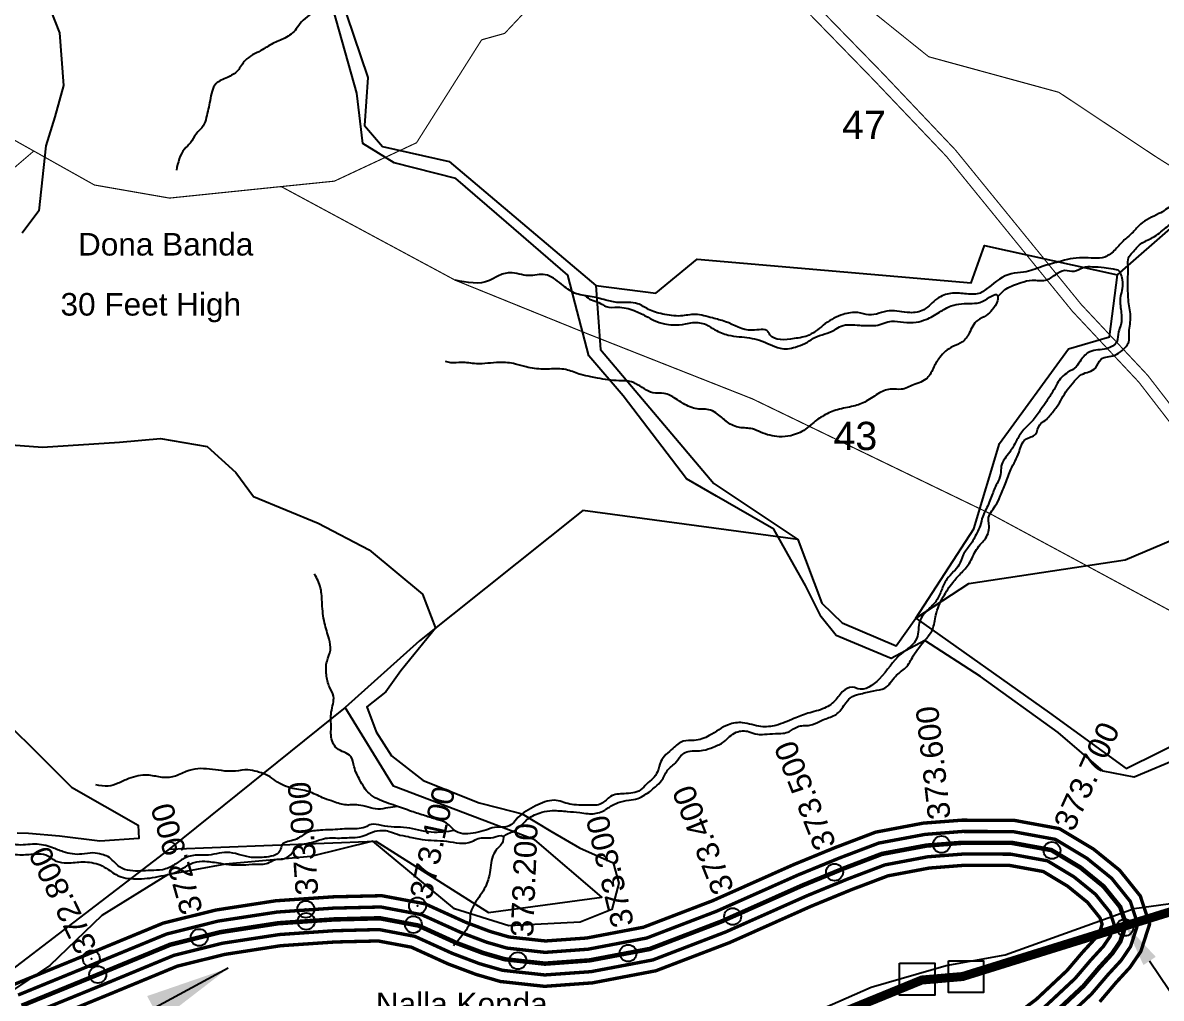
# Model space of a CAD drawing. Header units: feet. Extents: x 817053 to 823648, y 1580505 to 1588104.
# Drawn here: x 818404 to 819413, y 1581717 to 1582581 of the extents above; entities that cross this region are included whole.
import ezdxf
from ezdxf import colors
from ezdxf.entities.mleader import LeaderData, LeaderLine
from ezdxf.enums import TextEntityAlignment as Align
from ezdxf.math import Vec2, Vec3

# ---------------------------------------------------------------- set-up
doc = ezdxf.new("R2010")
doc.units = ezdxf.units.FT
doc.header["$LTSCALE"] = 15
doc.header["$MEASUREMENT"] = 0
doc.header["$PDMODE"] = 32
doc.header["$PDSIZE"] = 15
doc.linetypes.add('HIDDEN2', pattern=[0.1875, 0.125, -0.0625])
for name, color, linetype in [('CANAL1', 7, 'Continuous'), ('CSMark', 72, 'Continuous'), ('HILL', 17, 'Continuous'), ('PLOT', 7, 'Continuous'), ('PLOT NO', 7, 'Continuous'), ('ROADS', 6, 'Continuous'), ('TANKS-STREAM', 4, 'Continuous'), ('TEXT', 1, 'Continuous'), ('VILLAGE STONES', 240, 'Continuous')]:
    doc.layers.add(name, color=color, linetype=linetype)
doc.layers.add('VILLAGE BOUNDRY', color=5, linetype='HIDDEN2', lineweight=100)
doc.styles.get("Standard").update_dxf_attribs({"font": 'arial.ttf'})
doc.linetypes.add('DOTS', pattern='A,1e-06,-3,["●",Standard,S=3,R=0,X=-1.25,Y=-1.25],-3', length=6.000001)
doc.dimstyles.get("Standard").update_dxf_attribs({"dimtxt": 0.18, "dimasz": 35, "dimexe": 0.18, "dimexo": 0.0625, "dimgap": 0.09, "dimtad": 0, "dimtih": 1, "dimtoh": 1, "dimdec": 4, "dimzin": 0, "dimdsep": 46, "dimtxsty": 'Standard', "dimcen": 0.09, "dimadec": 0, "dimazin": 0, "dimtfac": 1, "dimtdec": 4, "dimtofl": 0, "dimtmove": 0, "dimatfit": 3, "dimfxl": 1, "dimtolj": 1, "dimtzin": 0, "dimarcsym": 0})

msp = doc.modelspace()

# ---------------------------------------------------------------- linework, layer by layer
at = {"layer": 'CANAL1', "color": 1, "const_width": 3}
for points in [[(818397, 1581729.6), (818467.1, 1581758.3), (818528.6, 1581783.7), (818575.3, 1581795.3), (818628.4, 1581803.5), (818679.2, 1581807), (818722.3, 1581808), (818760.7, 1581800.8), (818796.3, 1581784.6), (818818.3, 1581776.3), (818835.2, 1581771.4), (818867.3, 1581767.9), (818903.8, 1581770.5), (818954.2, 1581780.1), (819015.3, 1581803.5), (819087.1, 1581835.5), (819123.9, 1581850.6), (819159.9, 1581864.3), (819202.2, 1581872.3), (819236.3, 1581874.9), (819282.4, 1581874.8), (819322.7, 1581867.4), (819352.9, 1581849.3), (819376.1, 1581830.5), (819394.4, 1581807.7), (819402.6, 1581782.8), (819394.8, 1581758.6), (819385.2, 1581744.5), (819373, 1581731.2), (819358.4, 1581714)], [(818409.4, 1581691.4), (818482.4, 1581721.3), (818541.2, 1581745.6), (818583.2, 1581756), (818632.8, 1581763.7), (818681, 1581767), (818719.1, 1581767.9), (818748.5, 1581762.4), (818781, 1581747.6), (818805.7, 1581738.3), (818827.4, 1581732), (818866.5, 1581727.7), (818909, 1581730.8), (818965.2, 1581741.5), (819030.6, 1581766.5), (819102.8, 1581798.7), (819138.6, 1581813.4), (819170.8, 1581825.6), (819207.5, 1581832.5), (819237.9, 1581834.9), (819278.7, 1581834.8), (819308.4, 1581829.4), (819329.9, 1581816.5), (819347.6, 1581802.1), (819358.7, 1581788.3), (819360.5, 1581782.7), (819358.5, 1581776.3), (819353.8, 1581769.4), (819343, 1581757.7), (819329.4, 1581741.7), (819302.3, 1581716.3), (819232.2, 1581663.2)]]:
    msp.add_lwpolyline(points, dxfattribs=at)
at = {"layer": 'CANAL1', "color": 5, "const_width": 3}
for points in [[(818400.1, 1581720), (818470.9, 1581749), (818531.8, 1581774.1), (818577.3, 1581785.5), (818629.5, 1581793.5), (818679.6, 1581797), (818721.5, 1581798), (818757.6, 1581791.2), (818792.5, 1581775.4), (818815.2, 1581766.8), (818833.2, 1581761.6), (818867.1, 1581757.8), (818905.1, 1581760.6), (818957, 1581770.5), (819019.1, 1581794.3), (819091, 1581826.3), (819127.6, 1581841.3), (819162.6, 1581854.6), (819203.6, 1581862.3), (819236.7, 1581864.9), (819281.4, 1581864.8), (819319.1, 1581857.9), (819347.1, 1581841.1), (819369, 1581823.4), (819385.5, 1581802.9), (819392.1, 1581782.7), (819385.8, 1581763.1), (819377.4, 1581750.7), (819365.5, 1581737.8), (819351.1, 1581720.9), (819321.7, 1581693.3)], [(818406.3, 1581701), (818478.6, 1581730.5), (818538, 1581755.1), (818581.2, 1581765.9), (818631.7, 1581773.6), (818680.6, 1581777), (818719.9, 1581778), (818751.6, 1581772), (818784.8, 1581756.9), (818808.8, 1581747.8), (818829.3, 1581741.9), (818866.7, 1581737.8), (818907.7, 1581740.7), (818962.5, 1581751.1), (819026.8, 1581775.8), (819098.9, 1581807.9), (819134.9, 1581822.7), (819168.1, 1581835.3), (819206.2, 1581842.5), (819237.5, 1581844.9), (819279.6, 1581844.8), (819312, 1581838.9), (819335.6, 1581824.7), (819354.7, 1581809.2), (819367.6, 1581793.2), (819371.1, 1581782.7), (819367.6, 1581771.9), (819361.6, 1581763.1), (819350.5, 1581751), (819336.6, 1581734.7), (819308.7, 1581708.6)]]:
    msp.add_lwpolyline(points, dxfattribs=at)
at = {"layer": 'CANAL1', "color": 1, "linetype": 'HIDDEN2', "ltscale": 5, "const_width": 4}
msp.add_lwpolyline([(818403.2, 1581710.5), (818470.7, 1581738.1), (818534.9, 1581764.6), (818579.3, 1581775.7), (818630.6, 1581783.6), (818655.4, 1581785.3), (818680.1, 1581787), (818720.7, 1581788), (818750.3, 1581782.4), (818754.6, 1581781.6), (818788.6, 1581766.1), (818812, 1581757.3), (818831.3, 1581751.7), (818866.9, 1581747.8), (818906.4, 1581750.7), (818959.7, 1581760.8), (819022.9, 1581785), (819095, 1581817.1), (819131.3, 1581832), (819165.4, 1581845), (819204.9, 1581852.4), (819237.1, 1581854.9), (819280.5, 1581854.8), (819315.6, 1581848.4), (819341.4, 1581832.9), (819361.8, 1581816.3), (819376.6, 1581798), (819381.6, 1581782.7), (819376.7, 1581767.5), (819369.5, 1581756.9), (819358, 1581744.4), (819343.9, 1581727.8), (819315.2, 1581701)], dxfattribs=at)
at = {"layer": 'CSMark', "color": 3}
for p in [(819218.3, 1581853.4), (819316.1, 1581848.1), (819123.5, 1581828.8), (818655.4, 1581785.3), (818750.3, 1581782.4), (819033.2, 1581789.6), (818560.6, 1581771), (819380.6, 1581779.8), (818842.9, 1581750.4), (818940.5, 1581757.1), (818470.7, 1581738.1)]:
    msp.add_point(p, dxfattribs=at)
at = {"layer": 'CSMark', "color": 2}
for p in [(818655, 1581796), (818754, 1581799), (818465, 1581752)]:
    msp.add_point(p, dxfattribs=at)
at = {"layer": 'HILL', "lineweight": -2}
for points in [[(818390.2, 1582840.6), (818407.4, 1582816.3), (818425.7, 1582790.7), (818424.7, 1582772.5), (818418.7, 1582747.5), (818414.1, 1582725), (818413.4, 1582684.6), (818420.7, 1582630.1), (818419, 1582617.8), (818429.1, 1582591.9), (818436.8, 1582572.4), (818440.4, 1582525.6), (818432.5, 1582498.1), (818424.6, 1582472.2), (818418.4, 1582414.6), (818403.8, 1582395)], [(819431.3, 1581930.7), (819388.8, 1581912.9), (819361.4, 1581918.2), (819321.7, 1581952.7), (819252.7, 1582002.2), (819203.4, 1582034.2), (819173.6, 1582018), (819125, 1582038.4), (819111.7, 1582054.9), (819097.7, 1582082.8), (819087.5, 1582101), (819069.8, 1582132.6), (819018.8, 1582162), (818992.4, 1582177.3), (818936.3, 1582250.7), (818905.7, 1582286.4), (818893.7, 1582332.6), (818887.3, 1582357.6), (818832.7, 1582404.6), (818787.9, 1582443.3), (818733.4, 1582457.3), (818705.5, 1582474.4), (818700.3, 1582518.8), (818674.2, 1582611.7)], [(818394.1, 1582207.5), (818421.7, 1582205.2), (818489.8, 1582209.7), (818526.4, 1582213.1), (818567.6, 1582206), (818593, 1582182.9), (818608.7, 1582161.6), (818666.1, 1582138), (818711.1, 1582114.4), (818758.4, 1582075.1), (818769.8, 1582044.9), (818739.3, 1582007.1), (818725.8, 1581988.5), (818709, 1581975.2), (818717.4, 1581953.3), (818730.9, 1581931.9), (818759.1, 1581910), (818808.6, 1581890.3), (818826, 1581885.9), (818846.7, 1581880.5), (818872.2, 1581865.1), (818897.5, 1581850.5), (818927.3, 1581837), (818932.4, 1581819), (818926.2, 1581795.9), (818898, 1581784.7), (818835, 1581781.3), (818786.6, 1581796.5), (818714.4, 1581856.3), (818659.5, 1581842.6), (818584, 1581836), (818532.4, 1581826.6), (818474.3, 1581790.6), (818428.2, 1581746.2), (818381.5, 1581715.3)], [(818361.2, 1581989.8), (818447.5, 1581904.1), (818506.5, 1581870.4), (818507, 1581858.7), (818472.4, 1581856.2), (818436.7, 1581860.6), (818409.2, 1581863), (818399.3, 1581863.5)], [(819092, 1581698.8), (819155.9, 1581727), (819222.4, 1581746.1), (819274.6, 1581755.5), (819389, 1581796.8), (819524.5, 1581815.2)]]:
    msp.add_lwpolyline(points, dxfattribs=at)
at = {"layer": 'PLOT', "lineweight": -2}
for points in [[(818377, 1582892.9), (818482.6, 1582920.6), (818490.8, 1582889.9), (818506.9, 1582842.7), (818587.1, 1582719.9), (818638.4, 1582664.1), (818684.8, 1582607.1), (818710.1, 1582532.7), (818706.9, 1582490.2), (818723, 1582471.8), (818782, 1582458.5), (818911.9, 1582348.6), (818916.1, 1582291.9), (819016.4, 1582173.3), (819090.8, 1582123.5), (818900.4, 1582149.3), (818755.8, 1582033.7), (818689.8, 1581974.8), (818533.9, 1581849.2), (818374.8, 1581727.6)], [(818911.9, 1582348.6), (818965.1, 1582341.7), (819001.8, 1582371.9), (819244.6, 1582350.8), (819256.3, 1582384), (819374.2, 1582357.9), (819425.9, 1582403.2), (819556.2, 1582442.9)], [(819195.4, 1582054), (819246.8, 1582133.1), (819269.7, 1582208.7), (819330.6, 1582292.4), (819367.2, 1582303), (819374.2, 1582357.9)], [(819195.4, 1582054), (819242.4, 1582084.7), (819380.9, 1582105.4), (819448.7, 1582134.3), (819591.4, 1582154.5)], [(819090.8, 1582123.5), (819112.3, 1582067.2), (819130.1, 1582049.6), (819178.2, 1582029.4), (819195.4, 1582054), (819314, 1581970), (819381.7, 1581920.7), (819499.9, 1581979.2), (819605.2, 1581955.6), (819610.7, 1581976.6), (819680.1, 1581924.2), (819704.8, 1581868.5), (819712.4, 1581818)], [(818533.9, 1581849.2), (818717.1, 1581856.4), (818816.9, 1581793), (818917.4, 1581806.8), (818857.9, 1581857.4), (818732.8, 1581905.1), (818689.8, 1581974.8)]]:
    msp.add_lwpolyline(points, dxfattribs=at)
at = {"layer": 'ROADS', "linetype": 'HIDDEN2', "lineweight": -2, "ltscale": 10, "const_width": 1}
for points in [[(819700.7, 1581817.2), (819682.8, 1581873.2), (819641.6, 1581935.1), (819571.4, 1582021.9), (819529.9, 1582086.9), (819433.2, 1582211), (819393.1, 1582262.9), (819334.2, 1582325.7), (819222.8, 1582462.7), (819158.2, 1582530.6), (819036.2, 1582656), (818966.1, 1582747.3), (818934.8, 1582781.4), (818888.9, 1582814.6), (818783.4, 1582862.2), (818670.8, 1582906.5), (818634.6, 1582934.2), (818602.8, 1582968), (818562.9, 1583019.3), (818520.6, 1583046.5), (818474.3, 1583065.4), (818427.4, 1583090.1), (818365.8, 1583152.3)], [(819708.5, 1581823.3), (819690.6, 1581879.3), (819649.4, 1581941.2), (819579.2, 1582028), (819537.7, 1582093), (819441, 1582217.1), (819400.9, 1582269), (819342, 1582331.8), (819230.5, 1582468.7), (819166, 1582536.7), (819043.9, 1582662), (818973.9, 1582753.3), (818942.6, 1582787.4), (818896.7, 1582820.6), (818791.2, 1582868.3), (818678.5, 1582912.6), (818642.4, 1582940.3), (818610.6, 1582974.1), (818570.7, 1583025.4), (818528.4, 1583052.6), (818482.1, 1583071.4), (818435.2, 1583096.2), (818373.6, 1583158.4)]]:
    msp.add_lwpolyline(points, dxfattribs=at)
at = {"layer": 'ROADS', "linetype": 'DOTS', "lineweight": -2, "ltscale": 0.15, "const_width": 1}
for points in [[(820019.8, 1582174.1), (819952.6, 1582170.2), (819892.6, 1582191.3), (819833.2, 1582212.2), (819723.7, 1582261.1), (819607.3, 1582328.8), (819515.3, 1582395.2), (819408.5, 1582462.4), (819322.2, 1582519.7), (819206.9, 1582551.2), (819126.5, 1582615.8), (819039.9, 1582685.3), (818973.9, 1582753.3), (819060.6, 1582820), (819192.4, 1582921.3), (819293.2, 1582961.8), (819314, 1583010.9), (819381.7, 1583075.2), (819391.7, 1583126.3)], [(819607.9, 1581966.1), (819452.9, 1582043.2), (819261.3, 1582146.4), (819050.8, 1582248.1), (818904.3, 1582305.9), (818787.3, 1582353.3), (818665.3, 1582418.9), (818633.2, 1582436.2), (818534.2, 1582426), (818467.7, 1582437.6), (818394, 1582478.9), (818222.8, 1582510.5), (818155.5, 1582531), (818056.3, 1582561.3), (817948.2, 1582627), (817804.6, 1582683.7), (817698, 1582742.7), (817652.4, 1582768), (817624.6, 1582772.5)], [(818633.2, 1582436.2), (818680.3, 1582441), (818753.1, 1582475), (818810.8, 1582566.2), (818831.2, 1582571.9), (818914.7, 1582660.7), (818953.6, 1582702.1), (818958.3, 1582733.9), (818973.9, 1582753.3)], [(818121.9, 1582279.3), (818181, 1582325.9), (818213.2, 1582351.3), (818276.5, 1582391.6), (818339.2, 1582431.5), (818389.6, 1582446.8), (818414, 1582467.7)]]:
    msp.add_lwpolyline(points, dxfattribs=at)
at = {"layer": 'TANKS-STREAM', "lineweight": -2}
for points in [[(820529.5, 1582069.5), (820528.8, 1582078.8), (820530.9, 1582089.5), (820531.8, 1582100.5), (820536.6, 1582110.9), (820537.7, 1582127.8), (820538.5, 1582143.8), (820536.6, 1582154.8), (820534.4, 1582163.6), (820531.7, 1582176.1), (820534, 1582191), (820536.8, 1582209), (820538.1, 1582231.5), (820544.2, 1582247.9), (820548.7, 1582258.1), (820545.4, 1582271.4), (820550.7, 1582294.5), (820553.8, 1582313.9), (820556.1, 1582325.8), (820561.2, 1582342.7), (820567.3, 1582353.1), (820569.6, 1582372.3), (820574.8, 1582391.3), (820579.3, 1582400.8), (820587.3, 1582416.9), (820592.4, 1582431.1), (820594.9, 1582444.8), (820595.2, 1582453.3), (820595.4, 1582476.8), (820599.4, 1582491.6), (820602.9, 1582498.2), (820607.4, 1582507.2), (820612.2, 1582524.2), (820612.4, 1582539.4), (820613.2, 1582547.9), (820615, 1582560.1), (820620.4, 1582575.7), (820623, 1582591.6), (820623, 1582609), (820626.7, 1582619.3), (820633.3, 1582638.9), (820631, 1582655.6), (820627, 1582669.5), (820621.9, 1582682.5), (820619.7, 1582703.8), (820615.9, 1582713.5), (820606.4, 1582726.2), (820605.3, 1582733.8), (820601, 1582744.3), (820594.4, 1582753.2), (820590.4, 1582762.5), (820582.4, 1582770.4), (820575.8, 1582771.9), (820568.6, 1582773.9), (820561.4, 1582778.2), (820555.9, 1582781.3), (820549.1, 1582783.4), (820541, 1582785.6), (820530.3, 1582789.8), (820523.2, 1582793.3), (820517.4, 1582793.9), (820508.9, 1582798.1), (820496.9, 1582803), (820486.8, 1582807.4), (820474, 1582809), (820469.6, 1582813.2), (820452.1, 1582818.1), (820440.5, 1582823.2), (820427.1, 1582828.9), (820405.1, 1582840.2), (820385.8, 1582844.3), (820375.7, 1582849.8), (820347.4, 1582850.2), (820331.9, 1582847), (820316.7, 1582844.9), (820304.9, 1582844.1), (820285.2, 1582839.5), (820274.2, 1582839.7), (820258, 1582837.8), (820239.9, 1582835), (820222.5, 1582831.5), (820211.9, 1582836.7), (820205.6, 1582831), (820190.3, 1582833.6), (820179, 1582837.5), (820166.3, 1582843.7), (820141, 1582861.8), (820128.3, 1582880.3), (820111.4, 1582900.4), (820082.5, 1582908.2), (820070.6, 1582913.3), (820043.3, 1582941.2), (820023.5, 1582954.7), (820008.6, 1582960.3), (819989.6, 1582960.3), (819966, 1582958.2), (819951.5, 1582951.8), (819932.6, 1582939.6), (819922.6, 1582925), (819884.7, 1582909.1), (819861.4, 1582895.9), (819834, 1582890.4), (819817.4, 1582888.3), (819791.4, 1582882.2), (819766.6, 1582879.1), (819738.4, 1582874.9), (819701.6, 1582870.2), (819680, 1582868.5), (819658.6, 1582867.1), (819673.2, 1582851.3), (819689, 1582843.4), (819697.8, 1582838.3), (819708.5, 1582822.9), (819708.3, 1582809.3), (819706.2, 1582783.7), (819704, 1582765.1), (819699.6, 1582757.7), (819690.6, 1582752), (819674.4, 1582742.4), (819670.4, 1582732.1), (819670.8, 1582720.1), (819673.1, 1582711.4), (819678.1, 1582704.9), (819679.9, 1582698.7), (819682.8, 1582687.6), (819682, 1582673), (819678.6, 1582666.2), (819680.1, 1582653.3), (819677.4, 1582648.5), (819674.5, 1582636.1), (819665.9, 1582621), (819662.2, 1582616.5), (819655.1, 1582603.9), (819649.6, 1582597.8), (819636.1, 1582583.4), (819634.5, 1582576.6), (819631, 1582566.6), (819624.4, 1582554.7), (819621.1, 1582547.5), (819615.7, 1582539.4), (819605.8, 1582525.6), (819602.9, 1582518.1), (819596.4, 1582508.8), (819588.3, 1582498), (819580.2, 1582492.3), (819572.6, 1582489), (819559.3, 1582479.5), (819547.9, 1582473.8), (819541.3, 1582474.1), (819528.2, 1582468.1), (819519.8, 1582461.4), (819506.4, 1582458.1), (819488.3, 1582446.4), (819478.6, 1582441.7), (819458.6, 1582439.2), (819450.1, 1582436.5), (819443.3, 1582430.5), (819433, 1582425.6), (819422.5, 1582419.6), (819410.9, 1582412.2), (819394.4, 1582402.8), (819387.9, 1582395.7), (819380.2, 1582388.9), (819372.4, 1582380.6), (819362.8, 1582373.8), (819343.1, 1582373.2), (819321.9, 1582369.5), (819307.4, 1582365.3), (819291, 1582360.3), (819280, 1582358.9), (819259.9, 1582346.8), (819251.2, 1582341.5), (819238.9, 1582341.3), (819226.3, 1582341.5), (819214.6, 1582337), (819202.5, 1582327.1), (819190.1, 1582324.5), (819172, 1582326.1), (819153.9, 1582322.5), (819144.2, 1582324.5), (819131.1, 1582322.9), (819115.3, 1582314.8), (819101, 1582304.7), (819087.6, 1582301.5), (819066.2, 1582305), (819064.6, 1582307.5), (819050.6, 1582308.9), (819026.8, 1582316.5), (819015.2, 1582319.8), (819000.1, 1582322.9), (818987.1, 1582321.6), (818971.2, 1582323.3), (818958.5, 1582327.4), (818949, 1582332.4), (818932, 1582333.5), (818920.7, 1582335.6), (818907, 1582338.9), (818893.1, 1582341.9), (818881.5, 1582349.8), (818867.1, 1582358.1), (818852.4, 1582357.4), (818835.7, 1582359.8), (818825.1, 1582356.9), (818817.8, 1582353), (818787.3, 1582353.3)], [(818777.4, 1582847.8), (818776.9, 1582842.9), (818775.8, 1582836.4), (818775.4, 1582829.4), (818774.5, 1582820.5), (818775.8, 1582814.8), (818778.6, 1582804.9), (818782.1, 1582798.9), (818782.4, 1582789.5), (818779.6, 1582781.2), (818769.1, 1582767.2), (818766.4, 1582763.2), (818765.9, 1582755.8), (818762.2, 1582749.7), (818758.8, 1582744.1), (818752.2, 1582735.6), (818746.4, 1582722.8), (818748.4, 1582712), (818749.1, 1582703.3), (818755.3, 1582697.8), (818757.2, 1582689.9), (818751.8, 1582681.2), (818746.5, 1582671.3), (818735.8, 1582667.1), (818727.5, 1582661.7), (818718.5, 1582655.8), (818709.6, 1582646.1), (818699.3, 1582637.7), (818685, 1582625.6), (818677.7, 1582615.7), (818675.5, 1582605.4), (818664.6, 1582593.5), (818658, 1582588), (818651.2, 1582582.1), (818646.5, 1582575.8), (818636.5, 1582567.7), (818625.7, 1582562.8), (818615.1, 1582556.6), (818601.4, 1582548), (818594.6, 1582538.8), (818585.5, 1582532.9), (818575.5, 1582527.4), (818570.2, 1582512.5), (818566.8, 1582497.3), (818564.2, 1582490.1), (818557.8, 1582482.7), (818552.7, 1582474.9), (818547.5, 1582469.4), (818540.3, 1582450.6)], [(818829.9, 1581860.1), (818834.4, 1581863.2), (818839.7, 1581865.3), (818843.5, 1581868.2), (818848.4, 1581872.9), (818852.2, 1581876.5), (818857.7, 1581879.5), (818864.2, 1581882), (818873.4, 1581883.4), (818886.7, 1581882.6), (818897.7, 1581881.6), (818905, 1581880.7), (818916.6, 1581882.2), (818925, 1581887.2), (818931.9, 1581890.5), (818941.4, 1581892.6), (818949.1, 1581894.1), (818955.4, 1581897.3), (818964.9, 1581904.5), (818970.2, 1581910), (818975.5, 1581919.1), (818983.1, 1581926.5), (818988.9, 1581933.5), (818993.9, 1581935.7), (819007.2, 1581936.8), (819016, 1581939.7), (819025.5, 1581944.4), (819030.4, 1581948.9), (819036.4, 1581952.8), (819047.8, 1581953.3), (819055.1, 1581951), (819061.3, 1581951), (819071.1, 1581951.6), (819083.6, 1581953.5), (819090.6, 1581957.7), (819101.7, 1581959.1), (819110.6, 1581962.5), (819115.8, 1581964.8), (819125.9, 1581969.3), (819133.6, 1581979), (819139.3, 1581984.5), (819146.8, 1581986.9), (819158.4, 1581989.6), (819167.9, 1581991.8), (819177.4, 1582002.3), (819186.4, 1582010), (819193.2, 1582020.4), (819204, 1582034.9), (819210.1, 1582043.6), (819213.3, 1582056.6), (819219.8, 1582072.8), (819228.3, 1582085.6), (819235.1, 1582093.3), (819242.8, 1582102.4), (819249.3, 1582114.8), (819253.6, 1582120.3), (819257.2, 1582124.5), (819260.3, 1582137.3), (819259.8, 1582141.4), (819265.9, 1582153.3), (819270.3, 1582161.8), (819274.9, 1582173.2), (819279.7, 1582185.6), (819286.9, 1582200.8), (819292.6, 1582212.2), (819301.6, 1582216.9), (819305.2, 1582225.1), (819310, 1582228.9), (819314.2, 1582233.3), (819320.2, 1582240.9), (819329.7, 1582256.1), (819335.4, 1582263.3), (819342.4, 1582269.7), (819354.6, 1582275.4), (819359.7, 1582283.3), (819371.7, 1582286.8), (819378.3, 1582291.1), (819384.1, 1582298.5), (819384.5, 1582307), (819385.8, 1582321.6), (819384.8, 1582328.7), (819383.4, 1582343.5), (819383.4, 1582356.3), (819383.5, 1582366), (819383.9, 1582373.1), (819387.4, 1582377.8), (819394.8, 1582385.4), (819405.3, 1582391), (819416.8, 1582399.6), (819427.9, 1582406.8), (819436.2, 1582409.6), (819440.8, 1582413.1), (819449.8, 1582417.6), (819459.4, 1582419.7), (819470.6, 1582422.9), (819484.8, 1582428), (819491.9, 1582431.5), (819493.3, 1582425.1), (819492.4, 1582422.1), (819490, 1582417.8), (819483.7, 1582410.4), (819478.4, 1582407.2), (819475.8, 1582398.1), (819472.6, 1582390.6), (819471.1, 1582383.7), (819467, 1582377.3), (819460.3, 1582369.8), (819453.8, 1582362.5), (819446, 1582352.8), (819440.4, 1582348.3), (819442.5, 1582332), (819443.6, 1582326.9), (819444.7, 1582310.5), (819446.9, 1582303.4), (819448.9, 1582295.2), (819445.3, 1582285.6), (819441.8, 1582276.6)], [(819268.1, 1582338.7), (819275.5, 1582345.6), (819282.1, 1582348.8), (819288.8, 1582351.2), (819298.6, 1582353.3), (819310.4, 1582353.3), (819319.1, 1582358.1), (819327.4, 1582362.1), (819335.9, 1582361.3), (819343.8, 1582364.6), (819352, 1582365.2), (819362.2, 1582364.6), (819370.2, 1582363.4), (819375.4, 1582361.7), (819377.6, 1582356.7), (819378.4, 1582345.7), (819376.8, 1582339), (819377.3, 1582325.8), (819377, 1582313.4), (819375.1, 1582307.4), (819373.5, 1582298.8), (819364.5, 1582292.6), (819349.7, 1582289.8), (819341.7, 1582282.5), (819337.6, 1582276.6), (819330.3, 1582271.7), (819324.9, 1582267.4), (819320.8, 1582261.6), (819317, 1582254.9), (819311.2, 1582245.8), (819306.3, 1582238.7), (819299.5, 1582229.4), (819290.2, 1582219.7), (819284.4, 1582210.6), (819278.7, 1582201), (819271.2, 1582188.5), (819270.5, 1582181.2), (819267.4, 1582173.2), (819262.8, 1582162.6), (819257.8, 1582150.5), (819254.7, 1582143.8), (819252.4, 1582135.7), (819249.5, 1582129.3), (819243.6, 1582118.7), (819237.4, 1582109.9), (819233.6, 1582100.9), (819229, 1582095.1), (819223, 1582088.3), (819218.2, 1582078.7), (819213.6, 1582069.3), (819205.9, 1582060.9), (819199.1, 1582051.3), (819196.4, 1582036.1), (819182.3, 1582022.1), (819163, 1581999.9), (819144, 1581991.4), (819141.2, 1581992.5), (819132.5, 1581990.4), (819124.9, 1581981.8), (819114.7, 1581974.2), (819099.9, 1581969.6), (819087.5, 1581964.9), (819071.5, 1581958.9), (819058.3, 1581957.8), (819042, 1581961.2), (819029.4, 1581959.5), (819012.5, 1581949.9), (818999, 1581945.5), (818989.4, 1581944.9), (818980.3, 1581938.5), (818969.5, 1581926.8), (818966.6, 1581917.8), (818962.5, 1581911.8), (818957.1, 1581907), (818951.6, 1581901.7), (818937, 1581898.3), (818925, 1581896), (818917, 1581889.6), (818905.2, 1581888.2), (818888.9, 1581889.2), (818875.1, 1581892.5), (818858.6, 1581887.5), (818843, 1581877.2), (818837.9, 1581871.6), (818832.2, 1581868.9), (818822.1, 1581868.5), (818814.5, 1581866.1), (818805.4, 1581863.8), (818788.2, 1581864.8), (818779.8, 1581872.3), (818770.8, 1581875.6), (818760.7, 1581878.8), (818748.6, 1581882.7), (818734.4, 1581887.7), (818718.4, 1581893.8), (818711.3, 1581898.4), (818703, 1581910.3), (818697.9, 1581922.2), (818694.9, 1581931.3), (818682.5, 1581938.6), (818677.4, 1581950.1), (818677.4, 1581956.9), (818677.6, 1581970.7), (818679.5, 1581984.8), (818676, 1581992.9), (818673.2, 1582003.7), (818673.8, 1582015.8), (818676.8, 1582025.5), (818675.6, 1582035.4), (818671.6, 1582049.8), (818669.5, 1582066.5), (818668.1, 1582080.4), (818662.8, 1582093)], [(818902.3, 1582339.6), (818908, 1582335.8), (818914.5, 1582333.6), (818921.2, 1582329.9), (818931.3, 1582329.3), (818945.9, 1582326.4), (818956.4, 1582321.4), (818963.7, 1582317.6), (818972.8, 1582314.6), (818980.2, 1582313.6), (818991.5, 1582314.6), (818997.8, 1582315.8), (819009.7, 1582313.9), (819017.5, 1582309.4), (819029.2, 1582304.7), (819039, 1582303.2), (819057, 1582300.1), (819066.3, 1582296.3), (819075.2, 1582293.1), (819081.8, 1582292.5), (819088.8, 1582294), (819097.2, 1582297.2), (819105.9, 1582302.4), (819123.6, 1582309.3), (819129.2, 1582312.6), (819145.5, 1582313.3), (819151.3, 1582313.2), (819160.1, 1582313.2), (819174.1, 1582317), (819184.7, 1582316), (819195.9, 1582316.1), (819204.4, 1582318.5), (819216.5, 1582324.9), (819226.8, 1582330.5), (819245.3, 1582332.7), (819254.7, 1582334.6), (819267.8, 1582339.7), (819267.8, 1582335.1), (819263, 1582326.9), (819257.9, 1582322), (819250.2, 1582317.7), (819242.7, 1582306.3), (819236.7, 1582298.6), (819228.2, 1582294.5), (819216.6, 1582284.7), (819211.5, 1582276.5), (819205.5, 1582266.5), (819193.4, 1582260.5), (819182.5, 1582256.6), (819174, 1582256.8), (819163.3, 1582253.4), (819151.6, 1582246), (819140.1, 1582241.7), (819126.1, 1582238.5), (819114, 1582233.4), (819103.9, 1582226.3), (819097.6, 1582221.2), (819084.6, 1582215.5), (819074.5, 1582214.6), (819058, 1582218.6), (819050.7, 1582221.5), (819039.4, 1582222.8), (819028.6, 1582227.4), (819019.9, 1582234.6), (819013.5, 1582238.2), (819001.7, 1582239.2), (818989.4, 1582244.1), (818982.7, 1582248.3), (818972.6, 1582253), (818962.5, 1582253.4), (818955, 1582257.1), (818946.9, 1582261.8), (818943.5, 1582263.3), (818932.2, 1582264.2), (818923, 1582265), (818913.4, 1582266.5), (818907.5, 1582267.7), (818898.6, 1582269.6), (818887, 1582273.7), (818880.2, 1582274.6), (818865.2, 1582274.5), (818850.2, 1582276.4), (818840.9, 1582279), (818826.4, 1582280.4), (818806.1, 1582279.3), (818792.8, 1582280.4), (818783.6, 1582280.2), (818778.9, 1582281.3)], [(818736.5, 1581887), (818727.7, 1581885.8), (818718.9, 1581884.7), (818701.6, 1581888.3), (818689.6, 1581888.5), (818677.7, 1581891.9), (818669.7, 1581894.8), (818657.7, 1581900.2), (818643.6, 1581902.9), (818628.3, 1581909.7), (818621.6, 1581914.3), (818611.9, 1581917.9), (818603.6, 1581919.5), (818592.8, 1581918.4), (818580.2, 1581918.8), (818559.3, 1581920.4), (818549.1, 1581918), (818538.2, 1581913.5), (818526.3, 1581913), (818514.9, 1581914.8), (818506.5, 1581914.1), (818498.2, 1581911.7), (818488.8, 1581907.6), (818480, 1581905.1), (818469, 1581906.3)], [(818786.9, 1581865.7), (818766.1, 1581864.2), (818744.4, 1581868.1), (818722.1, 1581870.1), (818712.9, 1581871.1), (818707.7, 1581868.8), (818692.9, 1581867.3), (818685.5, 1581866.8), (818668, 1581866), (818656, 1581863.7), (818645.3, 1581857.6), (818634.2, 1581853.1), (818632.2, 1581847.9), (818618.1, 1581842), (818605.3, 1581842.2), (818585.3, 1581846.3), (818566.4, 1581843.8), (818558.5, 1581844), (818547, 1581840.9), (818538.7, 1581835.5), (818527.9, 1581831), (818517.7, 1581830.4), (818499.4, 1581830.2), (818489.9, 1581833.6), (818479.5, 1581842.7), (818474.3, 1581844.5), (818466.3, 1581845.9), (818456.6, 1581844.8), (818440, 1581846.9), (818430.1, 1581850.7), (818415, 1581853.6), (818398.3, 1581853.2), (818382.6, 1581858.8), (818374.4, 1581860.2), (818362.7, 1581859.2), (818353.4, 1581854.6), (818343.3, 1581846.9), (818333.9, 1581842.4), (818321.3, 1581838.8), (818313.5, 1581834.3), (818304.5, 1581825.4), (818298.1, 1581823.2), (818289.6, 1581818), (818284.8, 1581814.3), (818278, 1581809.2), (818269.7, 1581804.5), (818263, 1581803.4), (818250.1, 1581800.3), (818238.8, 1581795), (818232.9, 1581789.3), (818226.3, 1581784.1), (818224.5, 1581780.1), (818211.5, 1581774.2), (818204.3, 1581767.6), (818200.1, 1581761.4), (818190, 1581757.7), (818180.6, 1581749.9), (818173.3, 1581743.9), (818155.7, 1581726.9)], [(818225.5, 1581782.3), (818233.9, 1581785.6), (818241.2, 1581790.6), (818247.8, 1581794.3), (818261.6, 1581796.9), (818271.8, 1581798.1), (818280.1, 1581802.5), (818290.1, 1581808.6), (818292.6, 1581812.9), (818299.4, 1581815.8), (818312.8, 1581821.9), (818318.8, 1581828.6), (818326.2, 1581831.8), (818334.4, 1581835.6), (818347.6, 1581838.7), (818356, 1581847.2), (818364.1, 1581852.2), (818369.7, 1581853.4), (818379.1, 1581852.7), (818386.7, 1581848), (818395.8, 1581844.8), (818403.4, 1581844.3), (818416.1, 1581845), (818424.8, 1581844.2), (818433.8, 1581838.7), (818443.4, 1581837.1), (818457.6, 1581837.9), (818472.8, 1581835.2), (818479.9, 1581831.2), (818491.3, 1581824.6), (818499.9, 1581823.2), (818519.1, 1581824), (818529.5, 1581826), (818538.6, 1581828.3), (818547.2, 1581833), (818556.1, 1581837.4), (818565.5, 1581838.5), (818579.3, 1581836.7), (818599.3, 1581835.3), (818610.1, 1581836), (818621.4, 1581836.9), (818627.3, 1581839.8), (818636.2, 1581840.9), (818643, 1581846), (818648.2, 1581851.9), (818653.7, 1581853.9), (818662.2, 1581855.7), (818670.6, 1581858.5), (818685, 1581859.1), (818691.6, 1581859.4), (818698.6, 1581859.6), (818706.8, 1581861.3), (818714, 1581864.4), (818722.8, 1581865.9), (818729, 1581865), (818736.1, 1581862.4), (818745.7, 1581860.3), (818758.1, 1581857.8), (818779.7, 1581856.2), (818802.1, 1581856), (818807.7, 1581858.7), (818820.9, 1581859.6), (818829.6, 1581860.6), (818828.9, 1581854.4), (818825.7, 1581850.7), (818821.6, 1581845.1), (818818, 1581828.5), (818814.2, 1581816), (818804.5, 1581800.8), (818801.2, 1581793.7), (818799.8, 1581783.1), (818795.7, 1581775.7), (818785.8, 1581763.7)]]:
    msp.add_spline(points, degree=3, dxfattribs=at)
at = {"layer": 'VILLAGE BOUNDRY', "lineweight": -2, "ltscale": 25, "const_width": 8}
msp.add_lwpolyline([(819971.1, 1581829.4), (819924.4, 1581745.5), (819880.1, 1581696.3), (819799.9, 1581735.7), (819735, 1581767.5), (819712.4, 1581818), (819439.5, 1581799.5), (819236.9, 1581736.4), (819200.8, 1581733.3), (819101.5, 1581692.7)], dxfattribs=at)
msp.add_lwpolyline([(819971.1, 1581829.4), (819924.4, 1581745.5), (819880.1, 1581696.3), (819799.9, 1581735.7), (819735, 1581767.5), (819712.4, 1581818), (819439.5, 1581799.5), (819236.9, 1581736.4), (819200.8, 1581733.3), (819101.5, 1581692.7)], dxfattribs=at)
at = {"layer": 'VILLAGE STONES', "lineweight": -2}
for points in [[(819181, 1581748.1), (819212.2, 1581748.1), (819212.2, 1581720), (819181, 1581720)], [(819224.3, 1581750.3), (819255.4, 1581750.3), (819255.4, 1581722.2), (819224.3, 1581722.2)]]:
    msp.add_lwpolyline(points, close=True, dxfattribs=at)

# ---------------------------------------------------------------- texts
at = {"layer": 'CSMark', "color": 1}
for s, rotation, p in [('373.600', 96.4908, (819216.5, 1581875.5)), ('373.700', 65.5404, (819325.9, 1581867.9)), ('373.500', 111.7404, (819116, 1581849.7)), ('373.000', 94.1517, (818656.2, 1581808.3)), ('373.100', 77.7899, (818756.5, 1581805.7)), ('373.400', 111.7404, (819025.7, 1581810.4)), ('372.900', 105.9119, (818554.5, 1581792)), ('373.300', 103.5585, (818936.3, 1581780.4)), ('373.200', 87.6539, (818846.4, 1581771.4)), ('372.800', 115.7443, (818461.6, 1581758.6))]:
    msp.add_text(s, height=20, rotation=rotation, dxfattribs=at).set_placement(p, align=Align.MIDDLE_LEFT)
at = {"layer": 'PLOT NO', "lineweight": -2}
for s, p in [('47', (819149.5, 1582490.8)), ('43', (819141.9, 1582215.3))]:
    msp.add_text(s, height=25, dxfattribs=at).set_placement(p, align=Align.MIDDLE_CENTER)
at = {"layer": 'TEXT', "color": 7, "lineweight": -2}
for s, p in [('Dona Banda ', (818453.2, 1582375.1)), ('30 Feet High', (818437.7, 1582321.9)), ('Nalla Konda', (818717.1, 1581702.1))]:
    msp.add_text(s, height=20, dxfattribs=at).set_placement(p)

# ---------------------------------------------------------------- leaders
at = {"layer": 'VILLAGE STONES'}
msp.add_leader([(818586.3, 1581743.8), (818440.2, 1581665.1)], dimstyle='Standard', override={"dimasz": 75, "dimgap": 0.09, "dimtad": 0, "dimtfill": 2, "dimtfillclr": 5}, dxfattribs=at)
at = {"layer": 'VILLAGE STONES', "color": 1}
ml = msp.add_multileader_mtext('Standard', dxfattribs=at)
ml.set_content('373.800', color=1)
ml.set_leader_properties()
ml.build(insert=Vec2(0, 0))
ml.multileader.update_dxf_attribs({"dogleg_length": 0.36, "arrow_head_size": 40})
ctx = ml.context
ctx.base_point, ctx.char_height, ctx.arrow_head_size, ctx.landing_gap_size, ctx.plane_origin, ctx.plane_x_axis, ctx.plane_y_axis = Vec3(819443.5, 1581689.3), 40, 40, 0.0911, Vec3(820496.1, 1581114.3), Vec3(0.999954, 0.009564), Vec3(-0.009564, 0.999954)
notes = []
notes.append((ctx, [(0, (1, 1, 0), (819443.5, 1581689.3), (0.999954, 0.009564), 7.830585350072124e-12, [(0, [(819380.3, 1581783.4)], 0, [])])]))
ctx.mtext.insert, ctx.mtext.text_direction, ctx.mtext.rotation, ctx.mtext.flow_direction = Vec3(819443.4, 1581709.7), Vec3(0.999954, 0.009564), 0.009564, 5
for ctx, leaders in notes:
    for number, flags, end, landing, length, lines in leaders:
        leader = LeaderData()
        leader.index, (leader.has_last_leader_line, leader.has_dogleg_vector, leader.attachment_direction) = number, flags
        leader.last_leader_point, leader.dogleg_vector, leader.dogleg_length = Vec3(end), Vec3(landing), length
        for number, points, colour, breaks in lines:
            line = LeaderLine()
            line.index, line.vertices, line.color, line.breaks = number, Vec3.list(points), colors.encode_raw_color(colour), breaks
            leader.lines.append(line)
        ctx.leaders.append(leader)

doc.saveas('drawing.dxf')
